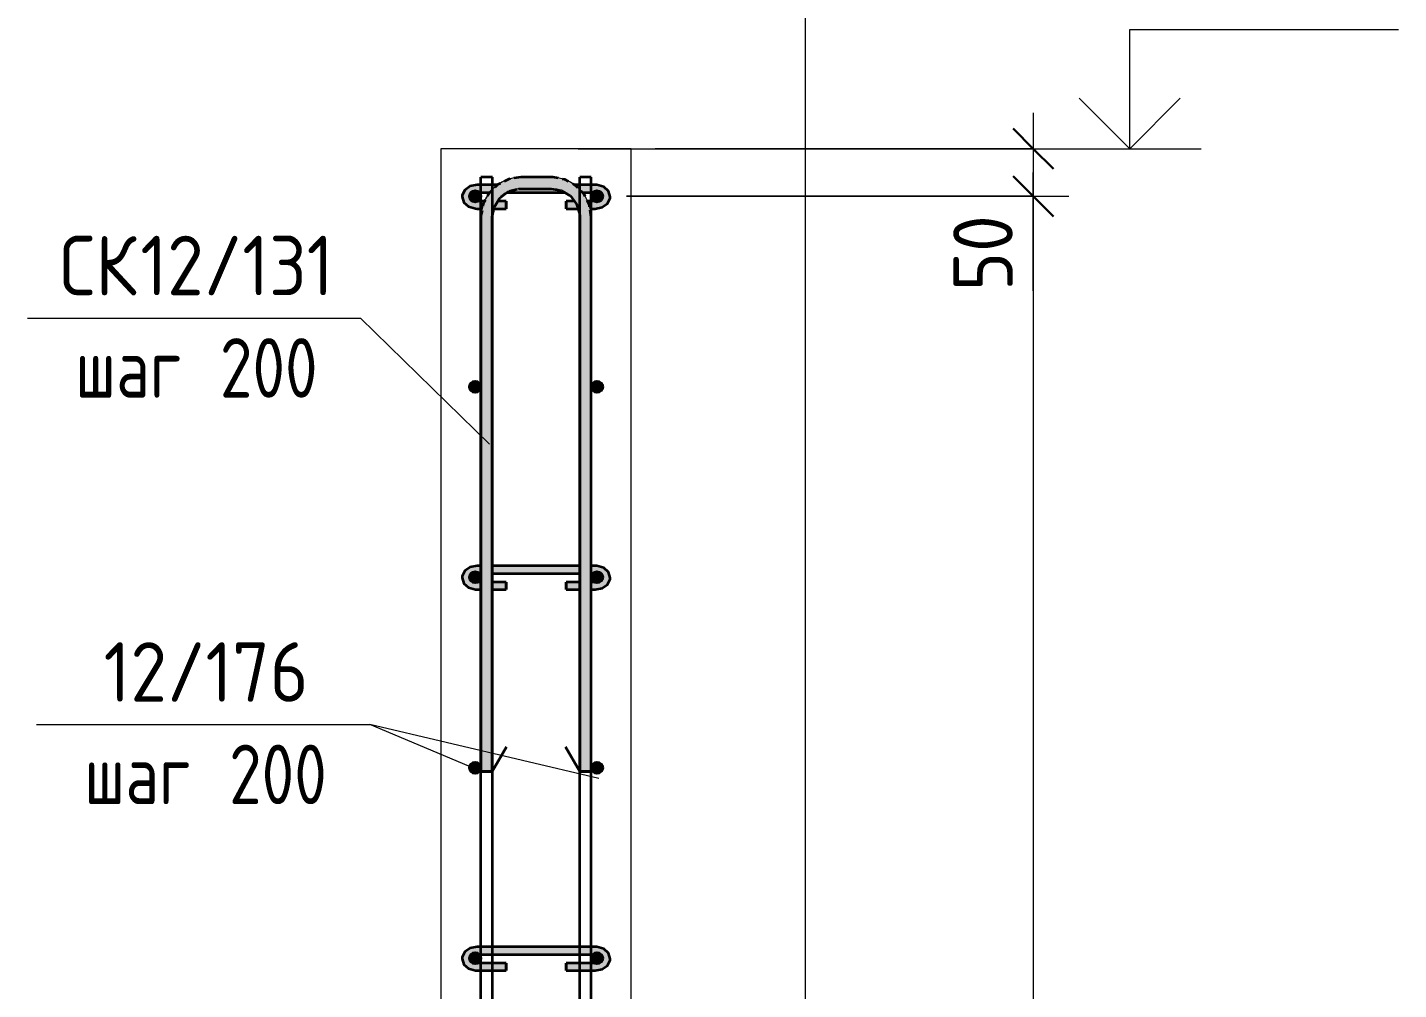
# Model space of a CAD drawing. Header units: millimetres. Extents: x -42469 to 17648, y -5898 to 81170.
# Drawn here: x 8955 to 10396, y -533 to 477 of the extents above; entities that cross this region are included whole.
import ezdxf

# ---------------------------------------------------------------- set-up
doc = ezdxf.new("R2010")
doc.units = ezdxf.units.MM
for name, color, linetype, lineweight in [('AA_Dim', 7, 'Continuous', 9), ('AA_Dim-25', 7, 'Continuous', 9), ('AA_Oformlenie', 7, 'Continuous', 9), ('AA_Vinoska', 7, 'Continuous', 9), ('AA_Visotnaya otmetka', 7, 'Continuous', 9), ('AF_Stena_Опалубка', 253, 'Continuous', 18), ('KR_Armatura', 7, 'Continuous', 20), ('KR_Armatura_Tonkie', 7, 'Continuous', 20)]:
    doc.layers.add(name, color=color, linetype=linetype, lineweight=lineweight)
doc.styles.add('ISOCPEUR_10', font='isocpeur.ttf', dxfattribs={"width": 0.9, "height": 62.5})
doc.styles.add('ISOCPEUR_11', font='isocpeur.ttf', dxfattribs={"width": 0.8, "height": 62.5})
doc.dimstyles.new('00_Точн_3_знака__прозр__3', dxfattribs={"dimscale": 304.8, "dimtxt": 62.248823, "dimasz": 0.139436, "dimexe": 0.123031, "dimexo": 0.082021, "dimgap": 0.008202, "dimtad": 1, "dimdec": 3, "dimrnd": 0.001, "dimdsep": 46, "dimtxsty": 'ISOCPEUR_10', "dimblk1": 'OBLIQUE', "dimblk2": 'OBLIQUE', "dimsah": 1, "dimcen": 0.09, "dimdle": 0.123031, "dimazin": 0, "dimtfac": 1, "dimtdec": 4, "dimtix": 1, "dimtmove": 1, "dimatfit": 3, "dimfxl": 1, "dimtvp": 1, "dimtolj": 1, "dimtzin": 0, "dimlwd": 18, "dimlwe": 18, "dimarcsym": 2})
doc.dimstyles.new('00_Точн_3_знака__прозр__4', dxfattribs={"dimscale": 304.8, "dimtxt": 62.248823, "dimasz": 0.139436, "dimexe": 0.123031, "dimexo": 0.082021, "dimgap": 0.008202, "dimtad": 1, "dimdec": 3, "dimrnd": 0.001, "dimdsep": 46, "dimtxsty": 'ISOCPEUR_10', "dimblk1": 'OBLIQUE', "dimblk2": 'OBLIQUE', "dimsah": 1, "dimcen": 0.09, "dimdle": 0.123031, "dimazin": 0, "dimtfac": 1, "dimtdec": 4, "dimtix": 1, "dimtmove": 0, "dimatfit": 3, "dimfxl": 1, "dimtvp": 1, "dimtolj": 1, "dimtzin": 0, "dimlwd": 18, "dimlwe": 18, "dimarcsym": 2})

# ---------------------------------------------------------------- blocks, each defined once
blk = doc.blocks.new('350_Стержень П торец СК-СГ _НесАрм_РабПлоск_ - 350_Стержень П торец СК-СГ _НесАрм_РабПлоск_-4048872-2-2 Армирование')
at = {"layer": 'KR_Armatura_Tonkie', "lineweight": 35}
blk.add_hatch(color=14, dxfattribs=at).paths.add_polyline_path([(-77196.1, -303.9), (-77196, 279.3), (-77195.1, 285.8), (-77192.1, 293.1), (-77187.3, 299.3), (-77181, 304.1), (-77173.8, 307.1), (-77166, 308.2), (-77134, 308.2), (-77126.1, 307.1), (-77118.9, 304.1), (-77112.6, 299.3), (-77107.8, 293.1), (-77104.8, 285.8), (-77103.8, 278), (-77103.8, -303.9), (-77092.1, -303.9), (-77092.1, 278), (-77093.6, 288.8), (-77097.7, 298.9), (-77104.4, 307.6), (-77113, 314.2), (-77123.1, 318.4), (-77134, 319.8), (-77166, 319.8), (-77176.8, 318.4), (-77186.9, 314.2), (-77196, 307), (-77202.2, 298.9), (-77206.4, 288.8), (-77207.8, 278), (-77207.8, -303.9)])
at = {"layer": 'KR_Armatura'}
for p, q in [((-77134, 319.8), (-77166, 319.8)), ((-77166, 308.2), (-77134, 308.2)), ((-77207.8, 278), (-77207.8, -303.9)), ((-77196.1, -303.9), (-77196.1, 278)), ((-77103.8, 278), (-77103.8, -303.9)), ((-77092.1, -303.9), (-77092.1, 278)), ((-77207.8, -303.9), (-77196.1, -303.9)), ((-77103.8, -303.9), (-77092.1, -303.9))]:
    blk.add_line(p, q, dxfattribs=at)
for centre, radius, start, end in [((-77166, 278), 41.8, 90, 135.9527), ((-77134, 278), 41.8, 44.0473, 90), ((-77166, 278), 41.8, 135.9527, 180), ((-77166, 278), 30.2, 90, 177.51), ((-77134, 278), 30.2, 2.49, 90), ((-77134, 278), 41.8, 360, 44.0473), ((-77166, 278), 30.2, 177.51, 180), ((-77134, 278), 30.2, 0, 2.49)]:
    blk.add_arc(centre, radius, start, end, dxfattribs=at)
at = {"layer": 'KR_Armatura_Tonkie', "lineweight": 35}
for p, q in [((-77207.8, -303.9), (-77196.1, -303.9)), ((-77103.8, -303.9), (-77092.1, -303.9))]:
    blk.add_line(p, q, dxfattribs=at)
blk = doc.blocks.new('350_Стержень П торец СК-СГ _НесАрм_РабПлоск_ - 350_Стержень П торец СК-СГ _НесАрм_РабПлоск_-V23-2-2 Армирование')
at = {"layer": 'KR_Armatura_Tonkie', "lineweight": 35}
h = blk.add_hatch(color=14, dxfattribs=at)
h.paths.add_polyline_path([(-77196.1, 278), (-77196, 278), (-77194.7, 286.3), (-77191.9, 293.1), (-77187, 299.3), (-77180.6, 304.1), (-77173.7, 307), (-77175.3, 306.5), (-77181.7, 303.6), (-77187.8, 298.7), (-77192.2, 292.7), (-77195.1, 285.8), (-77196.1, 278.6)])
h.paths.add_polyline_path([(-77207.8, 278), (-77206.3, 289), (-77201.9, 299.3), (-77194.8, 308.1), (-77185.9, 314.6), (-77175.8, 318.5), (-77177.2, 318.4), (-77187.1, 314.2), (-77196, 307.2), (-77202.5, 298.5), (-77206.5, 288.8), (-77208, 278)])
for points in [[(-77134, 319.8), (-77134, 320), (-77140.6, 319.8)], [(-77104, -303.9), (-77103.8, -303.9), (-77104, -301.1)], [(-77208, -303.9), (-77207.8, -303.9), (-77208, -303)]]:
    blk.add_hatch(color=14, dxfattribs=at).paths.add_polyline_path(points)
h = blk.add_hatch(color=14, dxfattribs=at)
h.paths.add_polyline_path([(-77103.8, 278), (-77105.1, 286.4), (-77108.3, 293.7), (-77113.2, 299.8), (-77119.3, 304.3), (-77126.2, 307.1), (-77125.8, 306.8), (-77118.9, 303.9), (-77112.5, 298.9), (-77107.8, 292.6), (-77105, 285.8), (-77103.8, 278)])
h.paths.add_polyline_path([(-77092, 278), (-77093.6, 289.3), (-77097.8, 299.3), (-77104.7, 308.1), (-77113.4, 314.6), (-77123.1, 318.6), (-77123, 318.3), (-77112.7, 314), (-77103.8, 306.9), (-77097.5, 298.3), (-77093.4, 287.8), (-77092.1, 278)])
for p, q in [((-77166, 320), (-77173.4, 318.9)), ((-77134, 320), (-77166, 320)), ((-77168.3, 307.9), (-77166, 308)), ((-77166, 308), (-77134, 308)), ((-77134, 308), (-77123.6, 306.1)), ((-77122.9, 305.8), (-77114.1, 300.5)), ((-77196, 278), (-77194.1, 288.3)), ((-77193.7, 289.1), (-77188.4, 297.8)), ((-77208, 278), (-77208, -303.9)), ((-77196, -303.9), (-77196, 278)), ((-77104.1, 280.4), (-77104, 278)), ((-77104, 278), (-77104, -303.9)), ((-77092, 278), (-77093.1, 285.4)), ((-77092, -303.9), (-77092, 278)), ((-77196, -303.9), (-77181, -277.9)), ((-77104, -303.9), (-77119, -277.9)), ((-77200.4, -303.9), (-77208, -303.9)), ((-77207.8, -303.9), (-77196.2, -303.9)), ((-77196, -303.9), (-77200.4, -303.9)), ((-77103.8, -303.9), (-77104, -303.9)), ((-77103.8, -303.9), (-77092.2, -303.9)), ((-77092, -303.9), (-77103.8, -303.9))]:
    blk.add_line(p, q, dxfattribs=at)
at = {"layer": 'KR_Armatura_Tonkie', "lineweight": 35, "flags": 128}
for points in [[(-77177.1, 318.3), (-77178.6, 318), (-77183.6, 315.6)], [(-77126.7, 318.9), (-77132.4, 320), (-77134, 320)], [(-77115.8, 315.4), (-77119.8, 317.5), (-77122.1, 318)], [(-77196.8, 305.9), (-77199.4, 303.4), (-77201, 300.5)], [(-77187.9, 313.5), (-77190.1, 312.3), (-77193.3, 309.3)], [(-77188.4, 297.9), (-77179.8, 304.6), (-77170, 307.6)], [(-77106.1, 308.9), (-77108.5, 311.4), (-77111.5, 313)], [(-77098.5, 299.9), (-77099.6, 302.2), (-77102.7, 305.3)], [(-77203.3, 296.2), (-77205.5, 292.1), (-77206, 289.8)], [(-77114, 300.4), (-77107.4, 291.9), (-77104.3, 282)], [(-77093.7, 289.1), (-77093.9, 290.7), (-77096.4, 295.6)], [(-77206.8, 285.2), (-77207.9, 279.5), (-77208, 278)]]:
    blk.add_lwpolyline(points, dxfattribs=at)
blk = doc.blocks.new('350_Стержень П торец СК-СГ _НесАрм_РабПлоск_ - 350_Стержень П торец СК-СГ _НесАрм_РабПлоск_-4142405-2-2 Армирование')
at = {"layer": 'KR_Armatura_Tonkie'}
for points in [[(-77214, -1106), (-77212.4, -1105.8), (-77211, -1105.2), (-77209.7, -1104.2), (-77208.8, -1103), (-77208.2, -1101.6), (-77208, -1100), (-77208.2, -1098.4), (-77208.8, -1097), (-77209.7, -1095.8), (-77211, -1094.8), (-77212.4, -1094.2), (-77214, -1094), (-77215.5, -1094.2), (-77217, -1094.8), (-77218.2, -1095.8), (-77219.2, -1097), (-77219.8, -1098.4), (-77220, -1100), (-77219.8, -1101.6), (-77219.2, -1103), (-77218.2, -1104.2), (-77217, -1105.2), (-77215.5, -1105.8)], [(-77086, -1106), (-77084.4, -1105.8), (-77083, -1105.2), (-77081.7, -1104.2), (-77080.8, -1103), (-77080.2, -1101.6), (-77080, -1100), (-77080.2, -1098.4), (-77080.8, -1097), (-77081.7, -1095.8), (-77083, -1094.8), (-77084.4, -1094.2), (-77086, -1094), (-77087.5, -1094.2), (-77089, -1094.8), (-77090.2, -1095.8), (-77091.2, -1097), (-77091.8, -1098.4), (-77092, -1100), (-77091.8, -1101.6), (-77091.2, -1103), (-77090.2, -1104.2), (-77089, -1105.2), (-77087.5, -1105.8)]]:
    blk.add_hatch(color=256, dxfattribs=at).paths.add_polyline_path(points)
at = {"layer": 'AA_Oformlenie'}
for centre, start, end in [((-77214, -1100), 90, 270), ((-77214, -1100), 270, 90), ((-77086, -1100), 90, 270), ((-77086, -1100), 270, 90)]:
    blk.add_arc(centre, 6, start, end, dxfattribs=at)
at = {"layer": 'KR_Armatura_Tonkie', "lineweight": 35}
for centre in [(-77214, -1100), (-77086, -1100)]:
    blk.add_circle(centre, 6, dxfattribs=at)
blk = doc.blocks.new('261_Шпилька массив _НесАрм_РабПлоск_ - 8 А240-4153523-2-2 Армирование')
at = {"layer": 'KR_Armatura_Tonkie', "lineweight": 35}
for points in [[(-77211.8, 287), (-77211.8, 293.8), (-77214.4, 294.1), (-77216.5, 294.6), (-77217, 294.8), (-77218.7, 296.5), (-77219.2, 297), (-77219.9, 299.5), (-77219.9, 300.1), (-77219.3, 302.6), (-77218.7, 303.6), (-77217.9, 304.5), (-77217, 305.2), (-77215.5, 305.8), (-77214, 306), (-77211.8, 306), (-77211.8, 310.8), (-77217.9, 310), (-77223.1, 307.5), (-77226.6, 303.8), (-77227.8, 299.5), (-77226.6, 295.2), (-77222.8, 291.1), (-77220.1, 289), (-77217.9, 288), (-77215.2, 287.6)], [(-77088, 287), (-77080.4, 288.5), (-77075.6, 291.6), (-77073, 295.8), (-77072, 299.5), (-77073.2, 303.8), (-77076.6, 307.5), (-77082.1, 310), (-77088, 310.8), (-77088, 305.6), (-77086.9, 305.9), (-77085.9, 306), (-77083.8, 305.5), (-77082.1, 304.5), (-77081.2, 303.5), (-77080.5, 302.3), (-77080.1, 301.2), (-77080.1, 299.2), (-77080.2, 298.4), (-77081, 296.6), (-77081.8, 295.7), (-77084, 294.4), (-77085.3, 294.1), (-77088, 293.8), (-77088, 287.2)], [(-77211.8, -113), (-77211.8, -106.2), (-77214.4, -105.9), (-77216.5, -105.4), (-77217, -105.2), (-77218.7, -103.5), (-77219.2, -103), (-77219.9, -100.5), (-77219.9, -99.9), (-77219.3, -97.4), (-77218.7, -96.4), (-77217.9, -95.5), (-77217, -94.8), (-77215.5, -94.2), (-77214, -94), (-77211.8, -94), (-77211.8, -89.2), (-77217.9, -90), (-77223.1, -92.5), (-77226.6, -96.2), (-77227.8, -100.5), (-77226.6, -104.8), (-77222.8, -108.9), (-77220.5, -110.8), (-77217.9, -112), (-77215.2, -112.4)], [(-77088, -113), (-77080.4, -111.5), (-77075.6, -108.4), (-77073.2, -104.8), (-77072, -100.5), (-77073.2, -96.2), (-77076.6, -92.5), (-77082.1, -90), (-77088, -89.2), (-77088, -94.4), (-77086.9, -94.1), (-77085.9, -94), (-77083.8, -94.5), (-77082.1, -95.5), (-77081.2, -96.5), (-77080.5, -97.7), (-77080.1, -98.8), (-77080.1, -100.8), (-77080.2, -101.6), (-77081, -103.4), (-77081.8, -104.3), (-77084, -105.6), (-77085.3, -105.9), (-77088, -106.2), (-77088, -112.8)], [(-77211.8, -513), (-77211.8, -506.2), (-77214.4, -505.9), (-77216.5, -505.4), (-77217.3, -505), (-77218.7, -503.5), (-77219.2, -503), (-77219.9, -500.5), (-77219.9, -499.9), (-77219.3, -497.4), (-77218.7, -496.4), (-77217.9, -495.5), (-77217, -494.8), (-77215.5, -494.2), (-77214, -494), (-77211.8, -494), (-77211.8, -489.2), (-77218.7, -490.4), (-77223.1, -492.5), (-77226.6, -496.2), (-77227.8, -500.5), (-77226.5, -505), (-77222.8, -508.9), (-77220.1, -511), (-77217.9, -512), (-77215.2, -512.4)], [(-77211.8, -489.2), (-77088, -489.2), (-77088, -488), (-77211.8, -488.1), (-77211.8, -488.5)], [(-77185.9, -496), (-77090.2, -495.8), (-77088, -494), (-77088, -489.2), (-77211.8, -489.2), (-77211.8, -494.5), (-77210.1, -495.5), (-77209.2, -496), (-77196, -496)], [(-77088, -513), (-77080.4, -511.5), (-77075.6, -508.4), (-77073.2, -504.8), (-77072, -500.5), (-77073.2, -496.2), (-77076.6, -492.5), (-77082.1, -490), (-77088, -489.2), (-77088, -494.4), (-77086.9, -494.1), (-77085.9, -494), (-77083.8, -494.5), (-77082.1, -495.5), (-77081.2, -496.5), (-77080.5, -497.7), (-77080.1, -498.8), (-77080.1, -500.8), (-77080.2, -501.6), (-77081, -503.4), (-77081.8, -504.3), (-77084, -505.6), (-77085.3, -505.9), (-77088, -506.2), (-77088, -512.8)], [(-77211.8, -506.2), (-77181.5, -506.2), (-77181.5, -505), (-77211, -505.2), (-77211.8, -505.8)], [(-77181.5, -513), (-77181.5, -506.2), (-77211.8, -506.2), (-77211.8, -513), (-77185.9, -513)], [(-77104, -506.2), (-77088, -506), (-77088.2, -505.5), (-77089.6, -505), (-77118.3, -505.1), (-77118.3, -506.2)], [(-77092, -513), (-77088, -512.8), (-77088, -506.2), (-77118.3, -506.2), (-77118.3, -513), (-77095.3, -513)]]:
    blk.add_hatch(color=256, dxfattribs=at).paths.add_polyline_path(points)
h = blk.add_hatch(color=256, dxfattribs=at)
h.paths.add_polyline_path([(-77211.8, 293.8), (-77211.8, 294.5), (-77212.4, 294)])
h.paths.add_polyline_path([(-77226.6, 303.8), (-77223.1, 307.5), (-77217.9, 310), (-77211.8, 310.8), (-77211.8, 312), (-77217.9, 311), (-77220.5, 309.8), (-77223.8, 307.2)])
h = blk.add_hatch(color=256, dxfattribs=at)
h.paths.add_polyline_path([(-77211.8, 310.8), (-77191.6, 310.8), (-77190.3, 312), (-77211.8, 311.9), (-77211.8, 311.5)])
h.paths.add_polyline_path([(-77104, 310.8), (-77088, 310.8), (-77088, 312), (-77109.6, 311.8), (-77108.3, 310.8), (-77104.3, 310.8)])
h = blk.add_hatch(color=256, dxfattribs=at)
h.paths.add_polyline_path([(-77097.6, 304), (-77090.2, 304.2), (-77088, 306), (-77088, 310.8), (-77108.1, 310.7), (-77103.6, 306.8), (-77101.4, 304), (-77097.7, 304)])
h.paths.add_polyline_path([(-77126.2, 304), (-77119.3, 304.1), (-77126.4, 307), (-77134, 308), (-77166, 308), (-77173.8, 307), (-77180.8, 304), (-77140.6, 304)])
h.paths.add_polyline_path([(-77209.2, 304), (-77198.4, 304.2), (-77195.1, 308.1), (-77191.6, 310.8), (-77211.8, 310.8), (-77211.8, 305.5), (-77210.1, 304.5), (-77209.5, 304)])
h = blk.add_hatch(color=256, dxfattribs=at)
h.paths.add_polyline_path([(-77088, 293.8), (-77087.5, 294.2), (-77088, 294.2), (-77088, 294)])
h.paths.add_polyline_path([(-77073.2, 303.8), (-77075.6, 307.4), (-77080.4, 310.5), (-77088, 311.9), (-77088, 310.8), (-77081.8, 310), (-77076.6, 307.5)])
h = blk.add_hatch(color=256, dxfattribs=at)
h.paths.add_polyline_path([(-77211.8, 293.8), (-77204.5, 293.8), (-77204, 295), (-77211, 294.8), (-77211.8, 294.2)])
h.paths.add_polyline_path([(-77181.5, 293.8), (-77181.5, 295), (-77190.5, 294.9), (-77191.3, 293.8), (-77185.9, 293.8)])
h = blk.add_hatch(color=256, dxfattribs=at)
h.paths.add_polyline_path([(-77181.5, 287), (-77181.5, 293.8), (-77191.3, 293.8), (-77192.3, 292.1), (-77194.4, 287), (-77185.9, 287)])
h.paths.add_polyline_path([(-77208.6, 287), (-77206.8, 287.2), (-77206.1, 289.8), (-77204.5, 293.8), (-77211.8, 293.8), (-77211.8, 287)])
h = blk.add_hatch(color=256, dxfattribs=at)
h.paths.add_polyline_path([(-77118.3, 293.8), (-77108.8, 294), (-77109.5, 295), (-77118.3, 294.9), (-77118.3, 294.5)])
h.paths.add_polyline_path([(-77095.3, 293.8), (-77088, 294), (-77088.2, 294.5), (-77089.6, 295), (-77095.9, 294.9), (-77095.4, 293.8)])
h = blk.add_hatch(color=256, dxfattribs=at)
h.paths.add_polyline_path([(-77092.8, 287), (-77088, 287.2), (-77088, 293.8), (-77095.4, 293.8), (-77093.3, 288.2), (-77093.1, 287)])
h.paths.add_polyline_path([(-77105.6, 287), (-77105.6, 287.3), (-77108.6, 293.8), (-77118.3, 293.8), (-77118, 287), (-77106, 287)])
h = blk.add_hatch(color=256, dxfattribs=at)
h.paths.add_polyline_path([(-77211.8, -106.2), (-77211.8, -105.5), (-77212.4, -106)])
h.paths.add_polyline_path([(-77226.6, -96.2), (-77223.1, -92.5), (-77217.7, -90), (-77211.8, -89.2), (-77211.8, -88), (-77218, -89), (-77220.5, -90.2), (-77223.8, -92.8)])
h = blk.add_hatch(color=256, dxfattribs=at)
h.paths.add_polyline_path([(-77185.9, -89.2), (-77104, -89.1), (-77104, -88), (-77196, -88.1), (-77196, -89.2)])
h.paths.add_polyline_path([(-77208.6, -89.2), (-77208, -89.2), (-77208, -88), (-77211.8, -88.1), (-77211.8, -89.2)])
h.paths.add_polyline_path([(-77092, -89.2), (-77088, -89.2), (-77088, -88), (-77092, -88.2), (-77092, -89.2)])
h = blk.add_hatch(color=256, dxfattribs=at)
h.paths.add_polyline_path([(-77185.9, -96), (-77104, -95.9), (-77104, -89.2), (-77196, -89.2), (-77196, -96)])
h.paths.add_polyline_path([(-77209.5, -96), (-77208, -95.9), (-77208, -89.2), (-77211.8, -89.2), (-77211.8, -94.5), (-77210.1, -95.5), (-77209.5, -96)])
h.paths.add_polyline_path([(-77090.4, -96), (-77089.8, -95.5), (-77088, -94), (-77088, -89.2), (-77092, -89.2), (-77091.8, -96), (-77090.6, -96)])
h = blk.add_hatch(color=256, dxfattribs=at)
h.paths.add_polyline_path([(-77088, -106.2), (-77087.5, -105.8), (-77088, -105.8), (-77088, -106)])
h.paths.add_polyline_path([(-77073.2, -96.2), (-77075.6, -92.6), (-77080.4, -89.5), (-77088, -88.1), (-77088, -89.2), (-77081.8, -90), (-77076.6, -92.5)])
h = blk.add_hatch(color=256, dxfattribs=at)
h.paths.add_polyline_path([(-77209.7, -106.2), (-77208, -106.2), (-77208, -105), (-77211, -105.2), (-77211.8, -105.8), (-77211.8, -106.2)])
h.paths.add_polyline_path([(-77181.5, -106.2), (-77181.5, -105), (-77196, -105.1), (-77196, -106.2), (-77185.9, -106.2)])
h = blk.add_hatch(color=256, dxfattribs=at)
h.paths.add_polyline_path([(-77185.9, -113), (-77181.5, -112.8), (-77181.5, -106.2), (-77196, -106.2), (-77196, -113)])
h.paths.add_polyline_path([(-77208, -113), (-77208, -106.2), (-77211.8, -106.2), (-77211.8, -113), (-77208.6, -113)])
h = blk.add_hatch(color=256, dxfattribs=at)
h.paths.add_polyline_path([(-77104, -106.2), (-77104, -105), (-77118.3, -105.1), (-77118.3, -106.2)])
h.paths.add_polyline_path([(-77088, -106.2), (-77088.2, -105.5), (-77089.6, -105), (-77092, -105.2), (-77092, -106.2), (-77088.4, -106.2)])
h = blk.add_hatch(color=256, dxfattribs=at)
h.paths.add_polyline_path([(-77092, -113), (-77088, -112.8), (-77088, -106.2), (-77092, -106.2), (-77092, -113)])
h.paths.add_polyline_path([(-77104, -113), (-77104, -106.2), (-77118.3, -106.2), (-77118.3, -113)])
h = blk.add_hatch(color=256, dxfattribs=at)
h.paths.add_polyline_path([(-77211.8, -506.2), (-77211.8, -505.5), (-77212.4, -506)])
h.paths.add_polyline_path([(-77226.6, -496.2), (-77223.1, -492.5), (-77217.7, -490), (-77211.8, -489.2), (-77211.8, -488), (-77218, -489), (-77220.7, -490.4), (-77223.8, -492.8)])
h = blk.add_hatch(color=256, dxfattribs=at)
h.paths.add_polyline_path([(-77088, -506.2), (-77087.5, -505.8), (-77088, -505.8), (-77088, -506)])
h.paths.add_polyline_path([(-77073.2, -496.2), (-77076.1, -492.3), (-77080.4, -489.5), (-77088, -488.1), (-77088, -489.2), (-77081.1, -490.4), (-77076.6, -492.5)])
for p, q in [((-77208, 312), (-77211.8, 312)), ((-77209.6, 304), (-77208, 304)), ((-77196, 312), (-77208, 312)), ((-77208, 304), (-77198.5, 304)), ((-77190.1, 312), (-77196, 312)), ((-77181, 304), (-77119, 304)), ((-77104, 312), (-77109.9, 312)), ((-77092, 312), (-77104, 312)), ((-77101.4, 304), (-77092, 304)), ((-77088, 312), (-77092, 312)), ((-77092, 304), (-77090.4, 304)), ((-77208, 295), (-77210.7, 295)), ((-77204, 295), (-77208, 295)), ((-77181.5, 295), (-77190.4, 295)), ((-77181.5, 295), (-77181.5, 293.8)), ((-77181.5, 288.2), (-77181.5, 294.9)), ((-77181.5, 293.8), (-77181.5, 287)), ((-77181.5, 287.2), (-77181.5, 288.2)), ((-77109.5, 295), (-77118.3, 295)), ((-77118.3, 293.8), (-77118.3, 295)), ((-77118.3, 294.9), (-77118.3, 288.2)), ((-77118.3, 287), (-77118.3, 293.8)), ((-77118.3, 288.2), (-77118.3, 287.2)), ((-77092, 295), (-77095.9, 295)), ((-77089.2, 295), (-77092, 295)), ((-77211.8, 287), (-77208, 287)), ((-77208, 287), (-77206.7, 287)), ((-77194.4, 287), (-77181.5, 287)), ((-77118.3, 287), (-77105.5, 287)), ((-77093.2, 287), (-77092, 287)), ((-77092, 287), (-77088, 287)), ((-77208, -88), (-77211.8, -88)), ((-77209.6, -96), (-77208, -96)), ((-77104, -88), (-77196, -88)), ((-77196, -96), (-77104, -96)), ((-77088, -88), (-77092, -88)), ((-77092, -96), (-77090.4, -96)), ((-77211.8, -113), (-77208, -113)), ((-77208, -105), (-77210.7, -105)), ((-77181.5, -105), (-77196, -105)), ((-77196, -113), (-77181.5, -113)), ((-77181.5, -105), (-77181.5, -106.2)), ((-77181.5, -111.8), (-77181.5, -105.1)), ((-77181.5, -106.2), (-77181.5, -113)), ((-77181.5, -112.8), (-77181.5, -111.8)), ((-77104, -105), (-77118.3, -105)), ((-77118.3, -106.2), (-77118.3, -105)), ((-77118.3, -105.1), (-77118.3, -111.8)), ((-77118.3, -113), (-77118.3, -106.2)), ((-77118.3, -111.8), (-77118.3, -112.8)), ((-77118.3, -113), (-77104, -113)), ((-77089.2, -105), (-77092, -105)), ((-77092, -113), (-77088, -113)), ((-77208, -488), (-77211.8, -488)), ((-77196, -488), (-77208, -488)), ((-77104, -488), (-77196, -488)), ((-77092, -488), (-77104, -488)), ((-77088, -488), (-77092, -488)), ((-77209.6, -496), (-77208, -496)), ((-77208, -496), (-77196, -496)), ((-77196, -496), (-77104, -496)), ((-77104, -496), (-77092, -496)), ((-77092, -496), (-77090.4, -496)), ((-77211.8, -513), (-77208, -513)), ((-77208, -505), (-77210.7, -505)), ((-77196, -505), (-77208, -505)), ((-77208, -513), (-77196, -513)), ((-77181.5, -505), (-77196, -505)), ((-77196, -513), (-77181.5, -513)), ((-77181.5, -505), (-77181.5, -506.2)), ((-77181.5, -511.8), (-77181.5, -505.1)), ((-77181.5, -506.2), (-77181.5, -513)), ((-77181.5, -512.8), (-77181.5, -511.8)), ((-77104, -505), (-77118.3, -505)), ((-77118.3, -506.2), (-77118.3, -505)), ((-77118.3, -505.1), (-77118.3, -511.8)), ((-77118.3, -513), (-77118.3, -506.2)), ((-77118.3, -511.8), (-77118.3, -512.8)), ((-77118.3, -513), (-77104, -513)), ((-77092, -505), (-77104, -505)), ((-77104, -513), (-77092, -513)), ((-77089.2, -505), (-77092, -505)), ((-77092, -513), (-77088, -513))]:
    blk.add_line(p, q, dxfattribs=at)
at = {"layer": 'KR_Armatura_Tonkie', "lineweight": 35, "flags": 128}
for points in [[(-77211.8, 312), (-77219.4, 310.5), (-77225, 306.6), (-77227.7, 301.1), (-77227.8, 299.5)], [(-77072, 299.5), (-77073.8, 305.4), (-77078.8, 309.8), (-77086.1, 311.9), (-77088, 312)], [(-77227.8, 299.5), (-77225.9, 293.6), (-77220.9, 289.2), (-77213.7, 287.1), (-77211.8, 287)], [(-77088, 287), (-77080.4, 288.5), (-77074.8, 292.4), (-77072.1, 297.9), (-77072, 299.5)], [(-77211.8, -88), (-77219.4, -89.5), (-77225, -93.4), (-77227.7, -98.9), (-77227.8, -100.5)], [(-77227.8, -100.5), (-77225.9, -106.4), (-77220.9, -110.8), (-77213.7, -112.9), (-77211.8, -113)], [(-77072, -100.5), (-77073.8, -94.6), (-77078.8, -90.2), (-77086.1, -88.1), (-77088, -88)], [(-77088, -113), (-77080.4, -111.5), (-77074.8, -107.6), (-77072.1, -102.1), (-77072, -100.5)], [(-77211.8, -488), (-77219.4, -489.5), (-77225, -493.4), (-77227.7, -498.9), (-77227.8, -500.5)], [(-77072, -500.5), (-77073.8, -494.6), (-77078.8, -490.2), (-77086.1, -488.1), (-77088, -488)], [(-77227.8, -500.5), (-77225.9, -506.4), (-77220.9, -510.8), (-77213.7, -512.9), (-77211.8, -513)], [(-77088, -513), (-77080.4, -511.5), (-77074.8, -507.6), (-77072.1, -502.1), (-77072, -500.5)]]:
    blk.add_lwpolyline(points, dxfattribs=at)
blk = doc.blocks.new('011_Прямоугольник обрыва _ЭлУзла_ - 011_Прямоугольник обрыва _ЭлУзла_-4146452-2-2 Армирование')
at = {"layer": 'AA_Oformlenie'}
blk.add_line((-76867.3, 1978.9), (-76867.3, -1512.6), dxfattribs=at)
blk = doc.blocks.new('DIMBLOCK106-2-2 Армирование')
at = {"layer": 'AA_Dim-25', "lineweight": 18}
for p, q in [((10011.9, 387.5), (10011.9, 300)), ((9614.5, 350), (10049.4, 350)), ((10011.9, 350), (9614.5, 350)), ((10011.9, 304.6), (10011.9, 325)), ((10011.9, 200.6), (10011.9, 304.6)), ((9584.5, 300), (10049.4, 300)), ((10011.9, 300), (9584.5, 300))]:
    blk.add_line(p, q, dxfattribs=at)
at = {"layer": 'AA_Dim-25', "lineweight": 30}
for p, q in [((10011.9, 350), (9990.7, 371.2)), ((10011.9, 350), (10033.2, 328.7)), ((10011.9, 300), (9990.7, 321.3)), ((10011.9, 300), (10033.2, 278.8))]:
    blk.add_line(p, q, dxfattribs=at)
at = {"layer": 'AA_Dim-25', "color": 0, "lineweight": 18, "insert": (9927.8, 200.6), "char_height": 62.5, "width": 94.81, "attachment_point": 1, "rotation": 90, "line_spacing_factor": 1.149209, "style": 'ISOCPEUR_10'}
blk.add_mtext('50', dxfattribs=at)
blk = doc.blocks.new('_Oblique')
at = {"color": 0, "linetype": 'ByBlock', "lineweight": -2}
blk.add_line((-0.5, -0.5), (0.5, 0.5), dxfattribs=at)
blk = doc.blocks.new('DIMBLOCK107-2-2 Армирование')
at = {"layer": 'AA_Dim-25', "lineweight": 30}
for p, q in [((10011.9, 300), (9990.7, 321.3)), ((10011.9, 300), (10033.2, 278.8)), ((10011.9, -2900), (9990.7, -2878.7)), ((10011.9, -2900), (10033.2, -2921.2))]:
    blk.add_line(p, q, dxfattribs=at)
at = {"layer": 'AA_Dim-25', "lineweight": 18}
for p, q in [((9584.5, 300), (10049.4, 300)), ((10011.9, 300), (9584.5, 300)), ((10011.9, 300), (10011.9, -2900)), ((9584.5, -2900), (10049.4, -2900)), ((10011.9, -2900), (9584.5, -2900))]:
    blk.add_line(p, q, dxfattribs=at)
at = {"layer": 'AA_Dim-25', "color": 0, "lineweight": 18, "insert": (9927.8, -1511.9), "char_height": 62.5, "width": 508.525, "attachment_point": 1, "rotation": 90, "line_spacing_factor": 1.149209, "style": 'ISOCPEUR_10'}
blk.add_mtext('200х16=3200', dxfattribs=at)
blk = doc.blocks.new('042_М_Арматуры - Диам длина поз _ Комментарий-3662934-2-2 Армирование')
at = {"layer": 'AA_Vinoska'}
blk.add_line((-77986.3, -2807.2), (-77636.3, -2807.2), dxfattribs=at)
blk = doc.blocks.new('Высотные отметки - Стрелка вверх-400292-2-2 Армирование')
at = {"layer": 'AA_Vinoska'}
for p, q in [((-76526.3, 475), (-76243.8, 475)), ((-76526.3, 350), (-76526.3, 475)), ((-76526.3, 350), (-76579.3, 403)), ((-76526.3, 350), (-76473.2, 403)), ((-76601.3, 350), (-76451.3, 350))]:
    blk.add_line(p, q, dxfattribs=at)

msp = doc.modelspace()

# ---------------------------------------------------------------- hatches: boundary and pattern name
at = {"layer": 'KR_Armatura'}
h = msp.add_hatch(color=256, dxfattribs=at)
edge = h.paths.add_edge_path()
edge.add_arc((9425.5402, 300), 6, 0, 360)
for points in [[(9425.5402, 294), (9430.7363, 297), (9430.7363, 303), (9425.5402, 306), (9420.344, 303), (9420.344, 297), (9422.4902, 295.7609)], [(9553.5402, 294), (9558.7363, 297), (9558.7363, 303), (9553.5402, 306), (9548.344, 303), (9548.344, 297), (9550.4902, 295.7609)], [(9425.5402, 94), (9430.7363, 97), (9430.7363, 103), (9425.5402, 106), (9420.344, 103), (9420.344, 97)], [(9553.5402, 94), (9558.7363, 97), (9558.7363, 103), (9553.5402, 106), (9548.344, 103), (9548.344, 97)], [(9425.5402, -106), (9430.7363, -103), (9430.7363, -97), (9425.5402, -94), (9420.344, -97.3204), (9420.344, -103)], [(9553.5402, -106), (9558.7363, -103), (9558.7363, -97), (9553.5402, -94), (9548.344, -97.3204), (9548.344, -103)], [(9425.5402, -306), (9430.7363, -303), (9430.7363, -297), (9425.5402, -294), (9420.344, -297), (9420.344, -303)], [(9553.5402, -306), (9558.7363, -303), (9558.7363, -297), (9553.5402, -294), (9548.344, -297), (9548.344, -303)], [(9425.5402, -506), (9430.7363, -503), (9430.7363, -497), (9425.5402, -494), (9420.344, -497), (9420.344, -503), (9423.7393, -504.9603)], [(9553.5402, -506), (9558.7363, -503), (9558.7363, -497), (9553.5402, -494), (9548.344, -497), (9548.344, -503), (9551.7393, -504.9603)]]:
    msp.add_hatch(color=256, dxfattribs=at).paths.add_polyline_path(points)
h = msp.add_hatch(color=256, dxfattribs=at)
edge = h.paths.add_edge_path()
edge.add_arc((9553.5402, 300), 6, 0, 360)
h = msp.add_hatch(color=256, dxfattribs=at)
edge = h.paths.add_edge_path()
edge.add_arc((9425.5402, 100), 6, 0, 360)
h = msp.add_hatch(color=256, dxfattribs=at)
edge = h.paths.add_edge_path()
edge.add_arc((9553.5402, 100), 6, 0, 360)
h = msp.add_hatch(color=256, dxfattribs=at)
edge = h.paths.add_edge_path()
edge.add_arc((9425.5402, -100), 6, 0, 360)
h = msp.add_hatch(color=256, dxfattribs=at)
edge = h.paths.add_edge_path()
edge.add_arc((9553.5402, -100), 6, 0, 360)
h = msp.add_hatch(color=256, dxfattribs=at)
edge = h.paths.add_edge_path()
edge.add_arc((9425.5402, -300), 6, 0, 360)
h = msp.add_hatch(color=256, dxfattribs=at)
edge = h.paths.add_edge_path()
edge.add_arc((9553.5402, -300), 6, 0, 360)
h = msp.add_hatch(color=256, dxfattribs=at)
edge = h.paths.add_edge_path()
edge.add_arc((9425.5402, -500), 6, 0, 360)
h = msp.add_hatch(color=256, dxfattribs=at)
edge = h.paths.add_edge_path()
edge.add_arc((9553.5402, -500), 6, 0, 360)

# ---------------------------------------------------------------- linework, layer by layer
at = {"layer": 'AA_Vinoska'}
for p, q in [((9440.5154, 39.6528), (9305.0535, 172.2015)), ((9418.6667, -298.2734), (9314.6895, -254.5761)), ((9555.5851, -311.3826), (9314.6895, -254.5761))]:
    msp.add_line(p, q, dxfattribs=at)
at = {"layer": 'AA_Visotnaya otmetka'}
for q in [(10113.2143, 350), (9533.7196, 350)]:
    msp.add_line((9533.7196, 350), q, dxfattribs=at)
at = {"layer": 'AF_Stena_Опалубка', "lineweight": 20}
for p, q in [((9589.5402, 350), (9389.5402, 350)), ((9389.5402, 350), (9389.5402, -2950)), ((9589.5402, -2950), (9589.5402, 350))]:
    msp.add_line(p, q, dxfattribs=at)
at = {"layer": 'KR_Armatura'}
for p, q in [((9425.5402, 306), (9420.344, 303)), ((9420.344, 303), (9420.344, 297)), ((9430.7363, 303), (9425.5402, 306)), ((9430.7363, 297), (9430.7363, 303)), ((9553.5402, 306), (9548.344, 303)), ((9548.344, 303), (9548.344, 297)), ((9558.7363, 303), (9553.5402, 306)), ((9558.7363, 297), (9558.7363, 303)), ((9420.344, 297), (9422.4902, 295.7609)), ((9422.4902, 295.7609), (9425.5402, 294)), ((9425.5402, 294), (9430.7363, 297)), ((9548.344, 297), (9550.4902, 295.7609)), ((9550.4902, 295.7609), (9553.5402, 294)), ((9553.5402, 294), (9558.7363, 297)), ((9425.5402, 106), (9420.344, 103)), ((9420.344, 103), (9420.344, 97)), ((9430.7363, 103), (9425.5402, 106)), ((9430.7363, 97), (9430.7363, 103)), ((9553.5402, 106), (9548.344, 103)), ((9548.344, 103), (9548.344, 97)), ((9558.7363, 103), (9553.5402, 106)), ((9558.7363, 97), (9558.7363, 103)), ((9420.344, 97), (9425.5402, 94)), ((9425.5402, 94), (9430.7363, 97)), ((9548.344, 97), (9553.5402, 94)), ((9553.5402, 94), (9558.7363, 97)), ((9425.5402, -94), (9420.344, -97.3204)), ((9420.344, -97.3204), (9420.344, -103)), ((9430.7363, -97), (9425.5402, -94)), ((9430.7363, -103), (9430.7363, -97)), ((9553.5402, -94), (9548.344, -97.3204)), ((9548.344, -97.3204), (9548.344, -103)), ((9558.7363, -97), (9553.5402, -94)), ((9558.7363, -103), (9558.7363, -97)), ((9420.344, -103), (9425.5402, -106)), ((9425.5402, -106), (9430.7363, -103)), ((9548.344, -103), (9553.5402, -106)), ((9553.5402, -106), (9558.7363, -103)), ((9425.5402, -294), (9420.344, -297)), ((9420.344, -297), (9420.344, -303)), ((9430.7363, -297), (9425.5402, -294)), ((9430.7363, -303), (9430.7363, -297)), ((9553.5402, -294), (9548.344, -297)), ((9548.344, -297), (9548.344, -303)), ((9558.7363, -297), (9553.5402, -294)), ((9558.7363, -303), (9558.7363, -297)), ((9420.344, -303), (9425.5402, -306)), ((9425.5402, -306), (9430.7363, -303)), ((9548.344, -303), (9553.5402, -306)), ((9553.5402, -306), (9558.7363, -303)), ((9425.5402, -494), (9420.344, -497)), ((9420.344, -497), (9420.344, -503)), ((9420.344, -503), (9423.7393, -504.9603)), ((9430.7363, -497), (9425.5402, -494)), ((9425.5402, -506), (9430.7363, -503)), ((9430.7363, -503), (9430.7363, -497)), ((9553.5402, -494), (9548.344, -497)), ((9548.344, -497), (9548.344, -503)), ((9548.344, -503), (9551.7393, -504.9603)), ((9558.7363, -497), (9553.5402, -494)), ((9553.5402, -506), (9558.7363, -503)), ((9558.7363, -503), (9558.7363, -497)), ((9423.7393, -504.9603), (9425.5402, -506)), ((9551.7393, -504.9603), (9553.5402, -506))]:
    msp.add_line(p, q, dxfattribs=at)
for centre in [(9425.5402, 300), (9553.5402, 300), (9425.5402, 100), (9553.5402, 100), (9425.5402, -100), (9553.5402, -100), (9425.5402, -300), (9553.5402, -300), (9425.5402, -500), (9553.5402, -500)]:
    msp.add_circle(centre, 6, dxfattribs=at)
at = {"layer": 'KR_Armatura_Tonkie', "lineweight": 35}
for p, q in [((9443.5402, 320), (9431.5402, 320)), ((9431.5402, -2942), (9431.5402, 320)), ((9443.5402, 320), (9431.5402, 320)), ((9431.5402, -2942), (9431.5402, 320)), ((9443.5402, -2942), (9443.5402, 320)), ((9443.5402, -2942), (9443.5402, 320)), ((9547.5402, 320), (9535.5402, 320)), ((9535.5402, -2942), (9535.5402, 320)), ((9547.5402, 320), (9535.5402, 320)), ((9535.5402, -2942), (9535.5402, 320)), ((9547.5402, -2942), (9547.5402, 320)), ((9547.5402, -2942), (9547.5402, 320))]:
    msp.add_line(p, q, dxfattribs=at)

# ---------------------------------------------------------------- block references
at = {"layer": 'AA_Oformlenie'}
msp.add_blockref('011_Прямоугольник обрыва _ЭлУзла_ - 011_Прямоугольник обрыва _ЭлУзла_-4146452-2-2 Армирование', (86639.4965, 0), dxfattribs=at)
at = {"layer": 'AA_Vinoska'}
for name, p in [('Высотные отметки - Стрелка вверх-400292-2-2 Армирование', (86639.4965, 0)), ('042_М_Арматуры - Диам длина поз _ Комментарий-3662934-2-2 Армирование', (86941.3615, 2979.4136)), ('042_М_Арматуры - Диам длина поз _ Комментарий-3662934-2-2 Армирование', (86950.9975, 2552.6361)), ('042_М_Арматуры - Диам длина поз _ Комментарий-3662934-2-2 Армирование', (86950.9975, 2552.6361))]:
    msp.add_blockref(name, p, dxfattribs=at)
at = {"layer": 'KR_Armatura'}
for p in [(86639.4965, 1400), (86639.4965, 1200), (86639.4965, 1000), (86639.4965, 800), (86639.4965, 600)]:
    msp.add_blockref('350_Стержень П торец СК-СГ _НесАрм_РабПлоск_ - 350_Стержень П торец СК-СГ _НесАрм_РабПлоск_-4142405-2-2 Армирование', p, dxfattribs=at)
at = {"layer": 'KR_Armatura_Tonkie', "lineweight": 35}
for name in ['350_Стержень П торец СК-СГ _НесАрм_РабПлоск_ - 350_Стержень П торец СК-СГ _НесАрм_РабПлоск_-V23-2-2 Армирование', '350_Стержень П торец СК-СГ _НесАрм_РабПлоск_ - 350_Стержень П торец СК-СГ _НесАрм_РабПлоск_-4048872-2-2 Армирование', '261_Шпилька массив _НесАрм_РабПлоск_ - 8 А240-4153523-2-2 Армирование']:
    msp.add_blockref(name, (86639.4965, 0), dxfattribs=at)

# ---------------------------------------------------------------- texts
at = {"layer": 'AA_Vinoska', "char_height": 62.5, "attachment_point": 1}
for s, insert, width, style in [('СК', (8988.882, 258.5541), 102.816422, 'ISOCPEUR_10'), ('12/131', (9073.7141, 258.5541), 248.923969, 'ISOCPEUR_10'), (' 200', (9125.48, 151.0778), 166.751, 'ISOCPEUR_11'), ('шаг', (9005.0945, 151.0778), 145.907125, 'ISOCPEUR_11'), ('12/176', (9035.0805, -168.2235), 263.354344, 'ISOCPEUR_10'), ('12/176', (9035.0805, -168.2235), 263.354344, 'ISOCPEUR_10'), (' 200', (9135.1159, -275.6998), 166.751, 'ISOCPEUR_11'), ('шаг', (9014.7305, -275.6998), 145.907125, 'ISOCPEUR_11')]:
    msp.add_mtext(s, dxfattribs=dict(at, insert=insert, width=width, style=style))

# ---------------------------------------------------------------- dimensions: what is measured, and where the dimension line sits
at = {"layer": 'AA_Dim', "lineweight": 18}
dim = msp.add_linear_dim(base=(10011.9155, 300), p1=(9589.5402, 350), p2=(9559.5402, 300), angle=90, dimstyle='00_Точн_3_знака__прозр__3', override={"dimpost": '<>', "dimfxl": 58.309519}, dxfattribs=at)
dim.commit()
dim.dimension.update_dxf_attribs({"geometry": 'DIMBLOCK106-2-2 Армирование', "text_midpoint": (9969.4287, 248.0035), "dimtype": 160, "text_rotation": 90})
dim = msp.add_linear_dim(base=(10011.9155, -2900), p1=(9559.5402, 300), p2=(9559.5402, -2900), angle=90, dimstyle='00_Точн_3_знака__прозр__4', override={"dimpost": '200х16=<>', "dimfxl": 3200}, dxfattribs=at)
dim.commit()
dim.dimension.update_dxf_attribs({"geometry": 'DIMBLOCK107-2-2 Армирование', "text_midpoint": (9978.1655, -1300)})

doc.saveas('drawing.dxf')
